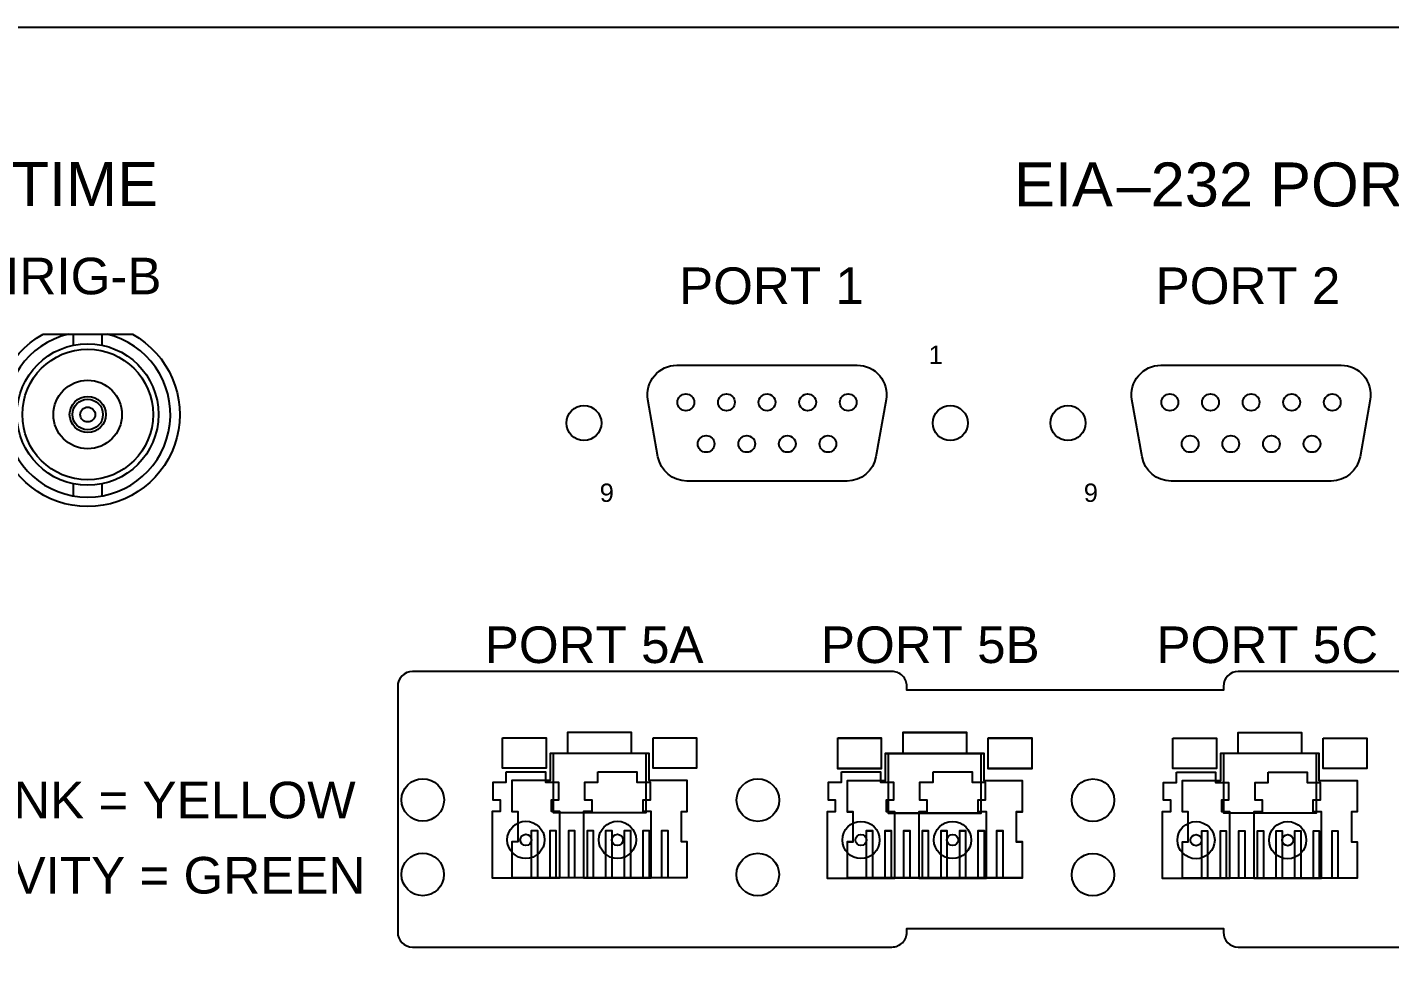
# Model space of a CAD drawing. Extents: x 1 to 47, y 1 to 35.
# Drawn here: x 38.3 to 41.959, y 16.333 to 18.848 of the extents above; entities that cross this region are included whole.
import ezdxf

# ---------------------------------------------------------------- set-up
doc = ezdxf.new("R2010")
doc.units = 0
doc.header["$MEASUREMENT"] = 0
for name, color, linetype in [('2_01__X__NONE', 7, 'CONTINUOUS'), ('2_02__1__PORTS_5A__5B_WITH', 7, 'CONTINUOUS'), ('2_03__3__PORTS_5A__5B_WITH', 7, 'CONTINUOUS'), ('2_04__5__PORTS_5A__5B_WITH', 7, 'CONTINUOUS'), ('2_05__0__PORTS_5C__5D_-_ET', 7, 'CONTINUOUS'), ('2_06__2__PORTS_5C__5D_-_ET', 7, 'CONTINUOUS'), ('2_07__4__PORTS_5C__5D_-_ET', 7, 'CONTINUOUS'), ('7_00______DWG_', 7, 'CONTINUOUS')]:
    doc.layers.add(name, color=color, linetype=linetype)
doc.styles.add('ARIAL', font='arial.ttf')

msp = doc.modelspace()

# ---------------------------------------------------------------- linework, layer by layer
at = {"layer": '2_01__X__NONE'}
msp.add_lwpolyline([(40.622, 17.1176), (39.3345, 17.1176, 0.414211), (39.2945, 17.0776), (39.2945, 16.4176, 0.414207), (39.3345, 16.3776), (40.622, 16.3776, 0.414215), (40.662, 16.4176), (40.662, 16.4276), (41.512, 16.4276), (41.512, 16.4176, 0.414209), (41.552, 16.3776), (42.8395, 16.3776, 0.414218), (42.8795, 16.4176), (42.8795, 17.0776, 0.414218), (42.8395, 17.1176), (41.552, 17.1176, 0.414209), (41.512, 17.0776), (41.512, 17.0676), (40.662, 17.0676), (40.662, 17.0776, 0.414218)], format="xyb", close=True, dxfattribs=at)
at = {"layer": '2_02__1__PORTS_5A__5B_WITH'}
for points in [[(39.7518, 16.8986), (39.7518, 16.9546), (39.9218, 16.9546), (39.9218, 16.8986), (39.9688, 16.8986), (39.9688, 16.8256), (40.0713, 16.8256), (40.0713, 16.7411), (40.0558, 16.7411), (40.0558, 16.6611), (40.0713, 16.6611), (40.0713, 16.5636), (39.6023, 16.5636), (39.6023, 16.6611), (39.6178, 16.6611), (39.6178, 16.7411), (39.6023, 16.7411), (39.6023, 16.8256), (39.7048, 16.8256), (39.7048, 16.8986)], [(40.6518, 16.8982), (40.6518, 16.9542), (40.8218, 16.9542), (40.8218, 16.8982), (40.8688, 16.8982), (40.8688, 16.8252), (40.9713, 16.8252), (40.9713, 16.7407), (40.9558, 16.7407), (40.9558, 16.6607), (40.9713, 16.6607), (40.9713, 16.5632), (40.5023, 16.5632), (40.5023, 16.6607), (40.5178, 16.6607), (40.5178, 16.7407), (40.5023, 16.7407), (40.5023, 16.8252), (40.6048, 16.8252), (40.6048, 16.8982)], [(39.5763, 16.9396), (39.6933, 16.9396), (39.6933, 16.8576), (39.5763, 16.8576)], [(39.9803, 16.9396), (40.0973, 16.9396), (40.0973, 16.8576), (39.9803, 16.8576)], [(40.4763, 16.9392), (40.5933, 16.9392), (40.5933, 16.8572), (40.4763, 16.8572)], [(40.8803, 16.9392), (40.9973, 16.9392), (40.9973, 16.8572), (40.8803, 16.8572)], [(39.7128, 16.8986), (39.9608, 16.8986), (39.9608, 16.7376), (39.7128, 16.7376)], [(40.6128, 16.8982), (40.8608, 16.8982), (40.8608, 16.7372), (40.6128, 16.7372)]]:
    msp.add_lwpolyline(points, close=True, dxfattribs=at)
for points in [[(39.6539, 16.5636), (39.6539, 16.6906), (39.6696, 16.6906), (39.6696, 16.5636)], [(39.7039, 16.5636), (39.7039, 16.6906), (39.7196, 16.6906), (39.7196, 16.5636)], [(39.7539, 16.5636), (39.7539, 16.6906), (39.7696, 16.6906), (39.7696, 16.5636)], [(39.8039, 16.5636), (39.8039, 16.6906), (39.8196, 16.6906), (39.8196, 16.5636)], [(39.8539, 16.5636), (39.8539, 16.6906), (39.8696, 16.6906), (39.8696, 16.5636)], [(39.9039, 16.5636), (39.9039, 16.6906), (39.9196, 16.6906), (39.9196, 16.5636)], [(39.9539, 16.5636), (39.9539, 16.6906), (39.9696, 16.6906), (39.9696, 16.5636)], [(40.0039, 16.5636), (40.0039, 16.6906), (40.0196, 16.6906), (40.0196, 16.5636)], [(40.5539, 16.5632), (40.5539, 16.6902), (40.5696, 16.6902), (40.5696, 16.5632)], [(40.6039, 16.5632), (40.6039, 16.6902), (40.6196, 16.6902), (40.6196, 16.5632)], [(40.6539, 16.5632), (40.6539, 16.6902), (40.6696, 16.6902), (40.6696, 16.5632)], [(40.7039, 16.5632), (40.7039, 16.6902), (40.7196, 16.6902), (40.7196, 16.5632)], [(40.7539, 16.5632), (40.7539, 16.6902), (40.7696, 16.6902), (40.7696, 16.5632)], [(40.8039, 16.5632), (40.8039, 16.6902), (40.8196, 16.6902), (40.8196, 16.5632)], [(40.8539, 16.5632), (40.8539, 16.6902), (40.8696, 16.6902), (40.8696, 16.5632)], [(40.9039, 16.5632), (40.9039, 16.6902), (40.9196, 16.6902), (40.9196, 16.5632)]]:
    msp.add_lwpolyline(points, dxfattribs=at)
for centre in [(39.3618, 16.7726), (40.2618, 16.7722), (39.3617, 16.5726), (40.2617, 16.5722)]:
    msp.add_circle(centre, 0.0571, dxfattribs=at)
at = {"layer": '2_03__3__PORTS_5A__5B_WITH'}
for points in [[(39.5862, 16.8484), (39.6912, 16.8484), (39.6912, 16.8204), (39.7262, 16.8204), (39.7262, 16.7724), (39.7067, 16.7724), (39.7067, 16.7424), (39.7287, 16.7424), (39.7287, 16.5624), (39.5487, 16.5624), (39.5487, 16.7424), (39.5707, 16.7424), (39.5707, 16.7724), (39.5512, 16.7724), (39.5512, 16.8204), (39.5862, 16.8204)], [(39.8322, 16.8484), (39.9372, 16.8484), (39.9372, 16.8204), (39.9722, 16.8204), (39.9722, 16.7724), (39.9527, 16.7724), (39.9527, 16.7424), (39.9747, 16.7424), (39.9747, 16.5624), (39.7947, 16.5624), (39.7947, 16.7424), (39.8167, 16.7424), (39.8167, 16.7724), (39.7972, 16.7724), (39.7972, 16.8204), (39.8322, 16.8204)], [(40.4862, 16.848), (40.5912, 16.848), (40.5912, 16.82), (40.6262, 16.82), (40.6262, 16.772), (40.6067, 16.772), (40.6067, 16.742), (40.6287, 16.742), (40.6287, 16.562), (40.4487, 16.562), (40.4487, 16.742), (40.4707, 16.742), (40.4707, 16.772), (40.4512, 16.772), (40.4512, 16.82), (40.4862, 16.82)], [(40.7322, 16.848), (40.8372, 16.848), (40.8372, 16.82), (40.8722, 16.82), (40.8722, 16.772), (40.8527, 16.772), (40.8527, 16.742), (40.8747, 16.742), (40.8747, 16.562), (40.6947, 16.562), (40.6947, 16.742), (40.7167, 16.742), (40.7167, 16.772), (40.6972, 16.772), (40.6972, 16.82), (40.7322, 16.82)]]:
    msp.add_lwpolyline(points, close=True, dxfattribs=at)
for centre, radius in [((39.3618, 16.7726), 0.0571), ((40.2618, 16.7722), 0.0571), ((39.6387, 16.6654), 0.05), ((39.8847, 16.6654), 0.05), ((40.5387, 16.665), 0.05), ((40.7847, 16.665), 0.05), ((39.6387, 16.6654), 0.015), ((39.8847, 16.6654), 0.015), ((40.5387, 16.665), 0.015), ((40.7847, 16.665), 0.015), ((39.3617, 16.5726), 0.0571), ((40.2617, 16.5722), 0.0571)]:
    msp.add_circle(centre, radius, dxfattribs=at)
at = {"layer": '2_04__5__PORTS_5A__5B_WITH'}
for points in [[(40.6518, 16.8974), (40.6518, 16.9534), (40.8218, 16.9534), (40.8218, 16.8974), (40.8688, 16.8974), (40.8688, 16.8244), (40.9713, 16.8244), (40.9713, 16.7399), (40.9558, 16.7399), (40.9558, 16.6599), (40.9713, 16.6599), (40.9713, 16.5624), (40.5023, 16.5624), (40.5023, 16.6599), (40.5178, 16.6599), (40.5178, 16.7399), (40.5023, 16.7399), (40.5023, 16.8244), (40.6048, 16.8244), (40.6048, 16.8974)], [(40.4763, 16.9384), (40.5933, 16.9384), (40.5933, 16.8564), (40.4763, 16.8564)], [(40.8803, 16.9384), (40.9973, 16.9384), (40.9973, 16.8564), (40.8803, 16.8564)], [(40.6128, 16.8974), (40.8608, 16.8974), (40.8608, 16.7364), (40.6128, 16.7364)], [(39.5862, 16.8484), (39.6912, 16.8484), (39.6912, 16.8204), (39.7262, 16.8204), (39.7262, 16.7724), (39.7067, 16.7724), (39.7067, 16.7424), (39.7287, 16.7424), (39.7287, 16.5624), (39.5487, 16.5624), (39.5487, 16.7424), (39.5707, 16.7424), (39.5707, 16.7724), (39.5512, 16.7724), (39.5512, 16.8204), (39.5862, 16.8204)], [(39.8322, 16.8484), (39.9372, 16.8484), (39.9372, 16.8204), (39.9722, 16.8204), (39.9722, 16.7724), (39.9527, 16.7724), (39.9527, 16.7424), (39.9747, 16.7424), (39.9747, 16.5624), (39.7947, 16.5624), (39.7947, 16.7424), (39.8167, 16.7424), (39.8167, 16.7724), (39.7972, 16.7724), (39.7972, 16.8204), (39.8322, 16.8204)]]:
    msp.add_lwpolyline(points, close=True, dxfattribs=at)
for points in [[(40.5539, 16.5624), (40.5539, 16.6894), (40.5696, 16.6894), (40.5696, 16.5624)], [(40.6039, 16.5624), (40.6039, 16.6894), (40.6196, 16.6894), (40.6196, 16.5624)], [(40.6539, 16.5624), (40.6539, 16.6894), (40.6696, 16.6894), (40.6696, 16.5624)], [(40.7039, 16.5624), (40.7039, 16.6894), (40.7196, 16.6894), (40.7196, 16.5624)], [(40.7539, 16.5624), (40.7539, 16.6894), (40.7696, 16.6894), (40.7696, 16.5624)], [(40.8039, 16.5624), (40.8039, 16.6894), (40.8196, 16.6894), (40.8196, 16.5624)], [(40.8539, 16.5624), (40.8539, 16.6894), (40.8696, 16.6894), (40.8696, 16.5624)], [(40.9039, 16.5624), (40.9039, 16.6894), (40.9196, 16.6894), (40.9196, 16.5624)]]:
    msp.add_lwpolyline(points, dxfattribs=at)
for centre, radius in [((39.3618, 16.7726), 0.0571), ((40.2618, 16.7722), 0.0571), ((39.6387, 16.6654), 0.05), ((39.8847, 16.6654), 0.05), ((39.6387, 16.6654), 0.015), ((39.8847, 16.6654), 0.015), ((39.3617, 16.5726), 0.0571), ((40.2617, 16.5722), 0.0571)]:
    msp.add_circle(centre, radius, dxfattribs=at)
at = {"layer": '2_05__0__PORTS_5C__5D_-_ET'}
for points in [[(41.5518, 16.8978), (41.5518, 16.9538), (41.7218, 16.9538), (41.7218, 16.8978), (41.7688, 16.8978), (41.7688, 16.8248), (41.8713, 16.8248), (41.8713, 16.7403), (41.8558, 16.7403), (41.8558, 16.6603), (41.8713, 16.6603), (41.8713, 16.5628), (41.4023, 16.5628), (41.4023, 16.6603), (41.4178, 16.6603), (41.4178, 16.7403), (41.4023, 16.7403), (41.4023, 16.8248), (41.5048, 16.8248), (41.5048, 16.8978)], [(41.3763, 16.9388), (41.4933, 16.9388), (41.4933, 16.8568), (41.3763, 16.8568)], [(41.7803, 16.9388), (41.8973, 16.9388), (41.8973, 16.8568), (41.7803, 16.8568)], [(41.5128, 16.8978), (41.7608, 16.8978), (41.7608, 16.7368), (41.5128, 16.7368)]]:
    msp.add_lwpolyline(points, close=True, dxfattribs=at)
for points in [[(41.4539, 16.5628), (41.4539, 16.6898), (41.4696, 16.6898), (41.4696, 16.5628)], [(41.5039, 16.5628), (41.5039, 16.6898), (41.5196, 16.6898), (41.5196, 16.5628)], [(41.5539, 16.5628), (41.5539, 16.6898), (41.5696, 16.6898), (41.5696, 16.5628)], [(41.6039, 16.5628), (41.6039, 16.6898), (41.6196, 16.6898), (41.6196, 16.5628)], [(41.6539, 16.5628), (41.6539, 16.6898), (41.6696, 16.6898), (41.6696, 16.5628)], [(41.7039, 16.5628), (41.7039, 16.6898), (41.7196, 16.6898), (41.7196, 16.5628)], [(41.7539, 16.5628), (41.7539, 16.6898), (41.7696, 16.6898), (41.7696, 16.5628)], [(41.8039, 16.5628), (41.8039, 16.6898), (41.8196, 16.6898), (41.8196, 16.5628)]]:
    msp.add_lwpolyline(points, dxfattribs=at)
for centre in [(41.1618, 16.7718), (41.1617, 16.5718)]:
    msp.add_circle(centre, 0.0571, dxfattribs=at)
at = {"layer": '2_06__2__PORTS_5C__5D_-_ET'}
for points in [[(41.3862, 16.8476), (41.4912, 16.8476), (41.4912, 16.8196), (41.5262, 16.8196), (41.5262, 16.7716), (41.5067, 16.7716), (41.5067, 16.7416), (41.5287, 16.7416), (41.5287, 16.5616), (41.3487, 16.5616), (41.3487, 16.7416), (41.3707, 16.7416), (41.3707, 16.7716), (41.3512, 16.7716), (41.3512, 16.8196), (41.3862, 16.8196)], [(41.6322, 16.8476), (41.7372, 16.8476), (41.7372, 16.8196), (41.7722, 16.8196), (41.7722, 16.7716), (41.7527, 16.7716), (41.7527, 16.7416), (41.7747, 16.7416), (41.7747, 16.5616), (41.5947, 16.5616), (41.5947, 16.7416), (41.6167, 16.7416), (41.6167, 16.7716), (41.5972, 16.7716), (41.5972, 16.8196), (41.6322, 16.8196)]]:
    msp.add_lwpolyline(points, close=True, dxfattribs=at)
for centre, radius in [((41.1618, 16.7718), 0.0571), ((41.4387, 16.6646), 0.05), ((41.6847, 16.6646), 0.05), ((41.4387, 16.6646), 0.015), ((41.6847, 16.6646), 0.015), ((41.1617, 16.5718), 0.0571)]:
    msp.add_circle(centre, radius, dxfattribs=at)
at = {"layer": '2_07__4__PORTS_5C__5D_-_ET'}
for points in [[(41.3862, 16.8476), (41.4912, 16.8476), (41.4912, 16.8196), (41.5262, 16.8196), (41.5262, 16.7716), (41.5067, 16.7716), (41.5067, 16.7416), (41.5287, 16.7416), (41.5287, 16.5616), (41.3487, 16.5616), (41.3487, 16.7416), (41.3707, 16.7416), (41.3707, 16.7716), (41.3512, 16.7716), (41.3512, 16.8196), (41.3862, 16.8196)], [(41.6322, 16.8476), (41.7372, 16.8476), (41.7372, 16.8196), (41.7722, 16.8196), (41.7722, 16.7716), (41.7527, 16.7716), (41.7527, 16.7416), (41.7747, 16.7416), (41.7747, 16.5616), (41.5947, 16.5616), (41.5947, 16.7416), (41.6167, 16.7416), (41.6167, 16.7716), (41.5972, 16.7716), (41.5972, 16.8196), (41.6322, 16.8196)]]:
    msp.add_lwpolyline(points, close=True, dxfattribs=at)
for centre, radius in [((41.1618, 16.7718), 0.0571), ((41.4387, 16.6646), 0.05), ((41.6847, 16.6646), 0.05), ((41.4387, 16.6646), 0.015), ((41.6847, 16.6646), 0.015), ((41.1617, 16.5718), 0.0571)]:
    msp.add_circle(centre, radius, dxfattribs=at)
at = {"layer": '7_00______DWG_'}
for points in [[(26.742, 18.8476), (43.832, 18.8476, -0.377157), (43.912, 18.7576), (43.912, 10.4776, -0.414213), (43.822, 10.3876), (26.752, 10.3876, -0.414213), (26.662, 10.4776), (26.662, 18.7576, -0.377161)], [(38.3422, 18.0236), (38.5819, 18.0236, -3.864645)], [(40.0443, 17.94), (40.5286, 17.94, -0.46318), (40.6065, 17.8476), (40.579, 17.6941, -0.363045), (40.5015, 17.629), (40.0714, 17.629, -0.360245), (39.9935, 17.694), (39.9664, 17.8476, -0.463312)], [(41.3443, 17.94), (41.8286, 17.94, -0.46318), (41.9065, 17.8476), (41.879, 17.6941, -0.363045), (41.8015, 17.629), (41.3714, 17.629, -0.360245), (41.2935, 17.694), (41.2664, 17.8476, -0.463312)]]:
    msp.add_lwpolyline(points, format="xyb", close=True, dxfattribs=at)
msp.add_lwpolyline([(38.4108, 18.0236, 8.544004), (38.5133, 18.0236)], format="xyb", dxfattribs=at)
for points in [[(38.423, 18.0236), (38.423, 17.9937)], [(38.501, 17.9937), (38.501, 18.0236)], [(38.423, 17.6216), (38.423, 17.5891)], [(38.501, 17.5891), (38.501, 17.6216)]]:
    msp.add_lwpolyline(points, dxfattribs=at)
for centre, radius in [((38.462, 17.8076), 0.19), ((38.462, 17.8076), 0.1755), ((38.462, 17.8076), 0.092), ((40.0683, 17.8404), 0.0225), ((40.1774, 17.8404), 0.0225), ((40.2864, 17.8404), 0.0225), ((40.3955, 17.8404), 0.0225), ((40.5045, 17.8404), 0.0225), ((41.3683, 17.8404), 0.0225), ((41.4774, 17.8404), 0.0225), ((41.5864, 17.8404), 0.0225), ((41.6955, 17.8404), 0.0225), ((41.8045, 17.8404), 0.0225), ((38.462, 17.8076), 0.0485), ((38.462, 17.8076), 0.041), ((38.462, 17.8076), 0.02), ((39.7945, 17.7846), 0.047), ((40.7785, 17.7846), 0.047), ((41.0945, 17.7846), 0.047), ((40.1228, 17.7286), 0.0225), ((40.2319, 17.7286), 0.0225), ((40.341, 17.7286), 0.0225), ((40.45, 17.7286), 0.0225), ((41.4228, 17.7286), 0.0225), ((41.5319, 17.7286), 0.0225), ((41.641, 17.7286), 0.0225), ((41.75, 17.7286), 0.0225)]:
    msp.add_circle(centre, radius, dxfattribs=at)

# ---------------------------------------------------------------- texts
at = {"layer": '7_00______DWG_', "style": 'ARIAL'}
for s, height, p in [('TIME', 0.118, (38.2573, 18.3675)), ('EIA', 0.118, (40.9496, 18.3665)), ('232 PORTS', 0.118, (41.3167, 18.3665)), ('–', 0.118, (41.225, 18.3665)), ('IRIG-B', 0.09833, (38.2406, 18.1304)), ('PORT 1', 0.09833, (40.0502, 18.1043)), ('PORT 2', 0.09833, (41.33, 18.1043)), ('1', 0.0492, (40.7206, 17.9437)), ('9', 0.0492, (39.837, 17.573)), ('9', 0.0492, (41.137, 17.573)), ('PORT 5A', 0.09833, (39.5284, 17.1402)), ('PORT 5B', 0.09833, (40.431, 17.1402)), ('PORT 5C', 0.09833, (41.3324, 17.1402)), ('LINK = YELLOW', 0.098333, (38.1471, 16.7232)), ('ACTIVITY = GREEN', 0.098333, (37.9446, 16.5212))]:
    msp.add_text(s, height=height, dxfattribs=at).set_placement(p)

doc.saveas('drawing.dxf')
